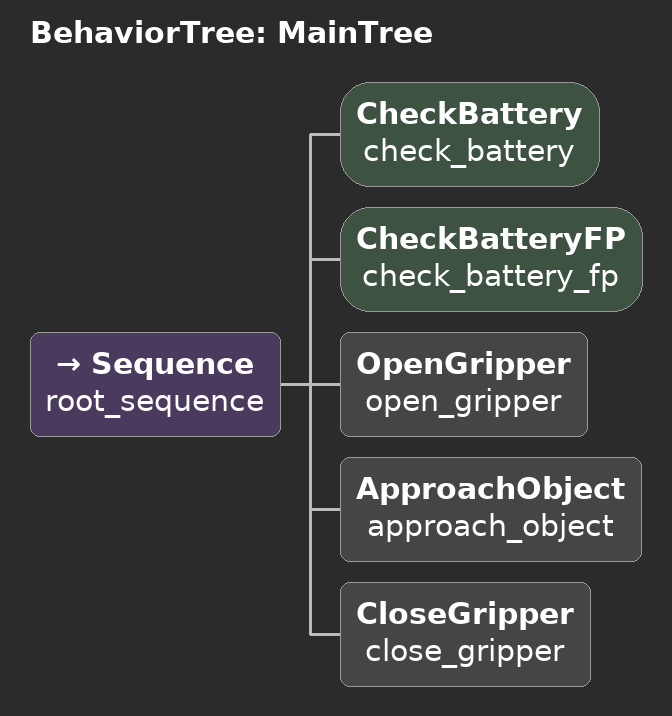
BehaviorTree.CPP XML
<root BTCPP_format="4" >
     <BehaviorTree ID="MainTree">
        <Sequence name="root_sequence">
	    <!-- tree node using simple-function approach -->
            <CheckBattery   name="check_battery"/>
	    <!-- tree node using function-pointer approach -->
            <CheckBatteryFP   name="check_battery_fp"/>
	    <!-- tree node using class-method approach -->
            <OpenGripper    name="open_gripper"/>
	    <!-- tree node using inheritance approach -->
            <ApproachObject name="approach_object"/>
	    <!-- tree node using class-method approach -->
            <CloseGripper   name="close_gripper"/>
        </Sequence>
     </BehaviorTree>
 </root>
